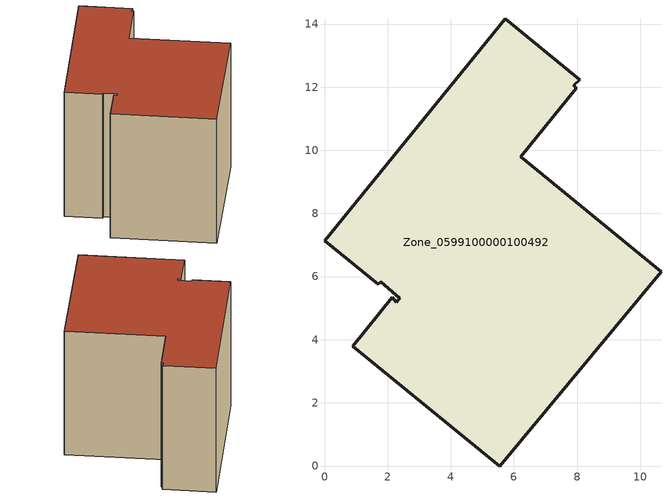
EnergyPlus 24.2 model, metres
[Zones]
Zone_0599100000100492
 floor ground (C_G): 2.27,5.18 2.38,5.32 1.78,5.84 1.7,5.75 0,7.14 5.73,14.16 8.09,12.24 7.89,12.06 7.98,11.96 6.21,9.79 10.66,6.15 5.55,0 0.89,3.8 2.15,5.35 z0
 wall outside (C_F): 0.89,3.8 5.55,0 10.66,6.15 6.21,9.79 7.98,11.96 7.89,12.06 8.09,12.24 5.73,14.16 0,7.14 1.7,5.75 1.78,5.84 2.38,5.32 2.27,5.18 2.15,5.35 0.89,3.8 z0:8.28
 roof outside (C_R): 2.38,5.32 2.27,5.18 2.15,5.35 0.89,3.8 5.55,0 10.66,6.15 6.21,9.79 7.98,11.96 7.89,12.06 8.09,12.24 5.73,14.16 0,7.14 1.7,5.75 1.78,5.84 z8.28
[BUILDING]
Pand.0599100000100492: North Axis=0; Terrain=City; Loads Convergence Tolerance Value=0.04; Temperature Convergence Tolerance Value=0.4; Solar Distribution=FullExterior; Maximum Number of Warmup Days=25; Minimum Number of Warmup Days=1
[Site:Location]
Rotterdam.The.Hague.AP_ZH_NLD Design_Conditions: Latitude=51.96; Longitude=4.45; Time Zone=1; Elevation=-4.5
[SITE:GROUNDTEMPERATURE:BUILDINGSURFACE]
18, 18, 18, 18, 18, 18, 18, 18, 18, 18, 18, 18
[MATERIAL] Thermal Absorptance=0.9; Solar Absorptance=0.7; Visible Absorptance=0.7
Name | Roughness | Thickness | Conductivity | Density | Specific Heat
G.TC.1946-1964 | MediumSmooth | 0.15 | 1 | 540 | 1210
F.TC.1946-1964 | Rough | 0.3 | 0.857143 | 1920 | 840
R.TC.1946-1964 | MediumRough | 0.2 | 0.235294 | 1500 | 1000
[CONSTRUCTION]
C_G: G.TC.1946-1964
C_F: F.TC.1946-1964
C_R: R.TC.1946-1964
[ZONE]
Zone_0599100000100492: Type=1; Multiplier=1; Ceiling Height=Autocalculate; Volume=Autocalculate; Floor Area=autocalculate; Part of Total Floor Area=Yes
[ZONEINFILTRATION:DESIGNFLOWRATE]
Infil_Zone_0599100000100492: Zone or ZoneList or Space or SpaceList=Zone_0599100000100492; Schedule=AlwaysOn; Design Flow Rate Calculation Method=Flow/Area; Flow Rate per Floor Area=0.003; Constant Term Coefficient=1; Temperature Term Coefficient=0; Velocity Term Coefficient=0; Velocity Squared Term Coefficient=0
[HVACTEMPLATE:ZONE:IDEALLOADSAIRSYSTEM]
Zone_0599100000100492: Maximum Heating Supply Air Temperature=50; Minimum Cooling Supply Air Temperature=13; Maximum Heating Supply Air Humidity Ratio=0.0156; Minimum Cooling Supply Air Humidity Ratio=0.0077; Heating Limit=NoLimit; Cooling Limit=NoLimit; Dehumidification Control Type=ConstantSensibleHeatRatio; Cooling Sensible Heat Ratio=0.7; Dehumidification Setpoint=60; Humidification Control Type=None; Humidification Setpoint=30; Outdoor Air Method=None; Outdoor Air Flow Rate per Person=0.00944; Outdoor Air Flow Rate per Zone Floor Area=0; Outdoor Air Flow Rate per Zone=0; Demand Controlled Ventilation Type=None; Outdoor Air Economizer Type=NoEconomizer; Heat Recovery Type=None; Sensible Heat Recovery Effectiveness=0.7; Latent Heat Recovery Effectiveness=0.65
[ZONECONTROL:THERMOSTAT]
ThermostatControl_Zone_0599100000100492: Zone or ZoneList=Zone_0599100000100492; Control Type Schedule=DualSetpointControlType; Control 1=Thermostat_Zone_0599100000100492; Temperature Difference Between Cutout And Setpoint=0
[THERMOSTATSETPOINT:DUALSETPOINT]
Thermostat_Zone_0599100000100492: Heating Setpoint Temperature Schedule=HeatingSetpoint_Zone_0599100000100492; Cooling Setpoint Temperature Schedule=CoolingSetpoint_Zone_0599100000100492
[SCHEDULE:COMPACT]
HeatingSetpoint_Zone_0599100000100492: Through: 12/31, For: AllDays, Until: 24:00, 21
CoolingSetpoint_Zone_0599100000100492: Through: 12/31, For: AllDays, Until: 24:00, 24
DualSetpointControlType: Through: 12/31, For: AllDays, Until: 24:00, 4
AlwaysOn: Through: 12/31, For: AllDays, Until: 24:00, 1
